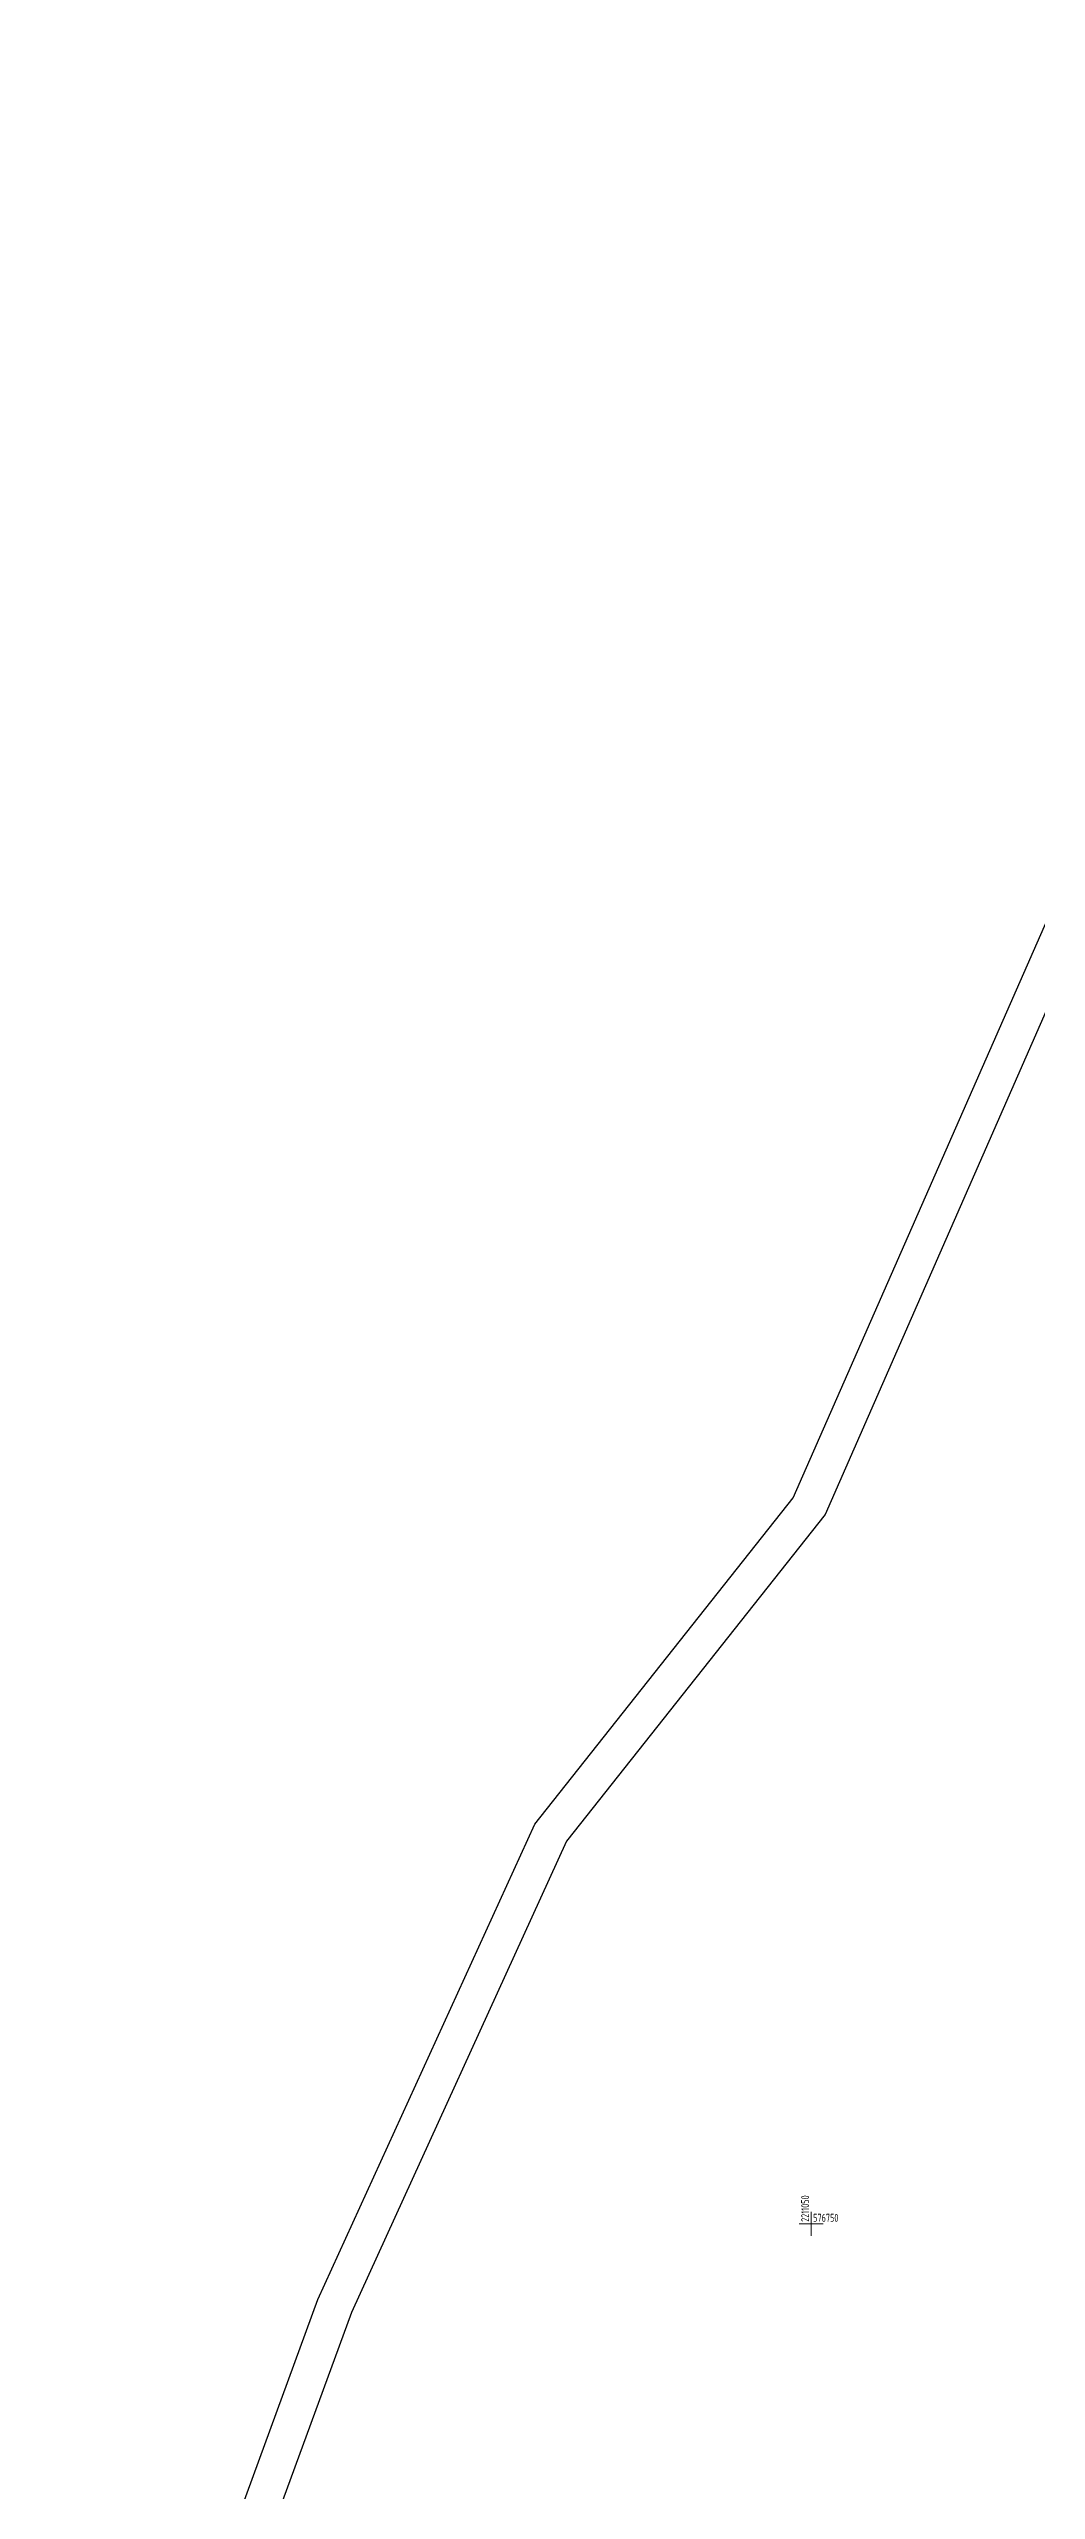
# Model space of a CAD drawing. Extents: x 2208637 to 2213412, y 575334 to 577367.
# Drawn here: x 2210954.7 to 2211078.1, y 576716.7 to 577021.9 of the extents above; entities that cross this region are included whole.
import ezdxf

# ---------------------------------------------------------------- set-up
doc = ezdxf.new("R2010")
doc.units = 0
doc.header["$LTSCALE"] = 0.5
doc.layers.get('0').update_dxf_attribs({"lineweight": 25})
doc.layers.add('ИИ_ГРАНИЦЫ_ЗЕМЛЕПОЛЬЗОВАТЕЛЕЙ', color=7, linetype='Continuous', lineweight=25)
doc.layers.add('ИИ_КООРДИНАТНАЯ_СЕТКА', color=3, linetype='Continuous', lineweight=25)
doc.styles.add('D431', font='', dxfattribs={"height": 1})
doc.styles.add('GOST 2.304', font='cs_gost2304.shx', dxfattribs={"width": 0.8, "oblique": 15})
doc.styles.get('D431').set_extended_font_data('D431', italic=True)
doc.linetypes.add('2000_485_1', pattern='A,34.5,[1,Topography.shx,S=1.5,R=120,X=0.5,Y=-0.87],-0.01,[1,Topography.shx,S=1.5,R=0,X=-0.25,Y=0.43],0,[3,Topography.shx,S=1,R=0,X=0.5,Y=0],-0.01,[1,Topography.shx,S=1.5,R=60,X=0.5,Y=-0.87],-1,34.5', length=70.02)

# ---------------------------------------------------------------- blocks, each defined once
blk = doc.blocks.new('P95648205F8AD4F76883F6F04334785')
at = {"color": 0, "linetype": '2000_485_1', "lineweight": -2, "flags": 128}
blk.add_lwpolyline([(2211088.02, 577021.83), (2211092.52, 577021.87), (2211093.17, 576960.04), (2211084.76, 576913.89), (2211051.76, 576838.68), (2211019.43, 576797.83), (2210992.53, 576738.9), (2210966.22, 576667.03), (2210959.17, 576627.94), (2210954.71, 576628.37), (2210961.83, 576668.02), (2210988.33, 576740.53), (2211015.45, 576799.94), (2211047.76, 576840.76), (2211080.38, 576914.96), (2211088.67, 576960.21)], close=True, dxfattribs=at)
at = {"color": 0, "lineweight": -2, "flags": 1}
for tag in ['Адрес (местоположение) участка', 'Дата постановки на учет', 'Тип объекта', 'Статус записи о ЗУ по справочнику', 'Кадастровый номер, обозначение, учетный номер объекта', 'Кадастровый номер квартала', 'Вид разрешенного использования по классификатору', 'Площадь, кв.м', 'Категория земель', 'Вид использования по документу', 'Кадастровая стоимость']:
    blk.add_attdef(tag, (0, 0), '', height=0.2, dxfattribs=at)
blk = doc.blocks.new('500_12')
at = {"color": 0, "linetype": 'Continuous', "lineweight": -2, "flags": 128}
for points in [[(-3, 0), (3, 0)], [(0, 3), (0, -3)]]:
    blk.add_lwpolyline(points, dxfattribs=at)
at = {"color": 7, "linetype": 'Continuous', "lineweight": -2, "style": 'D431'}
blk.add_attdef('Вертикальная_подпись', (-0.5, 0.5), '', height=2, rotation=90, dxfattribs=at)
blk.add_attdef('Горизонтальная_подпись', (0.5, 0.5), '', height=2, dxfattribs=at)

msp = doc.modelspace()

# ---------------------------------------------------------------- wipeouts: each hides what was drawn before it
at = {"lineweight": 0}
msp.add_wipeout([(2211050.3, 576750.18), (2211053.84, 576750.18), (2211053.84, 576751.38), (2211050.3, 576751.38)], dxfattribs=at).dxf.layer = 'ИИ_КООРДИНАТНАЯ_СЕТКА'

# ---------------------------------------------------------------- next in the draw order: wipeouts: each hides what was drawn before it
msp.add_wipeout([(2211049.82, 576750.3), (2211049.82, 576754.04), (2211048.6, 576754.04), (2211048.6, 576750.3)], dxfattribs=at).dxf.layer = 'ИИ_КООРДИНАТНАЯ_СЕТКА'

# ---------------------------------------------------------------- next in the draw order: block references
at = {"layer": 'ИИ_ГРАНИЦЫ_ЗЕМЛЕПОЛЬЗОВАТЕЛЕЙ'}
msp.add_blockref('P95648205F8AD4F76883F6F04334785', (0, 0), dxfattribs=at)
at = {"layer": 'ИИ_КООРДИНАТНАЯ_СЕТКА', "color": 3, "lineweight": 20}
ref = msp.add_blockref('500_12', (2211050, 576750), dxfattribs=dict(at, xscale=0.5, yscale=0.5, zscale=0.5))
ref.add_attrib('Горизонтальная_подпись', '576750', (2211050.25, 576750.25), dxfattribs={"layer": '0', "color": 7, "linetype": 'Continuous', "lineweight": -2, "height": 1, "style": 'GOST 2.304', "width": 0.8})
ref.add_attrib('Вертикальная_подпись', '2211050', (2211049.75, 576750.25), dxfattribs={"layer": '0', "color": 7, "linetype": 'Continuous', "lineweight": -2, "height": 1, "rotation": 90, "style": 'GOST 2.304', "width": 0.8})

doc.saveas('drawing.dxf')
